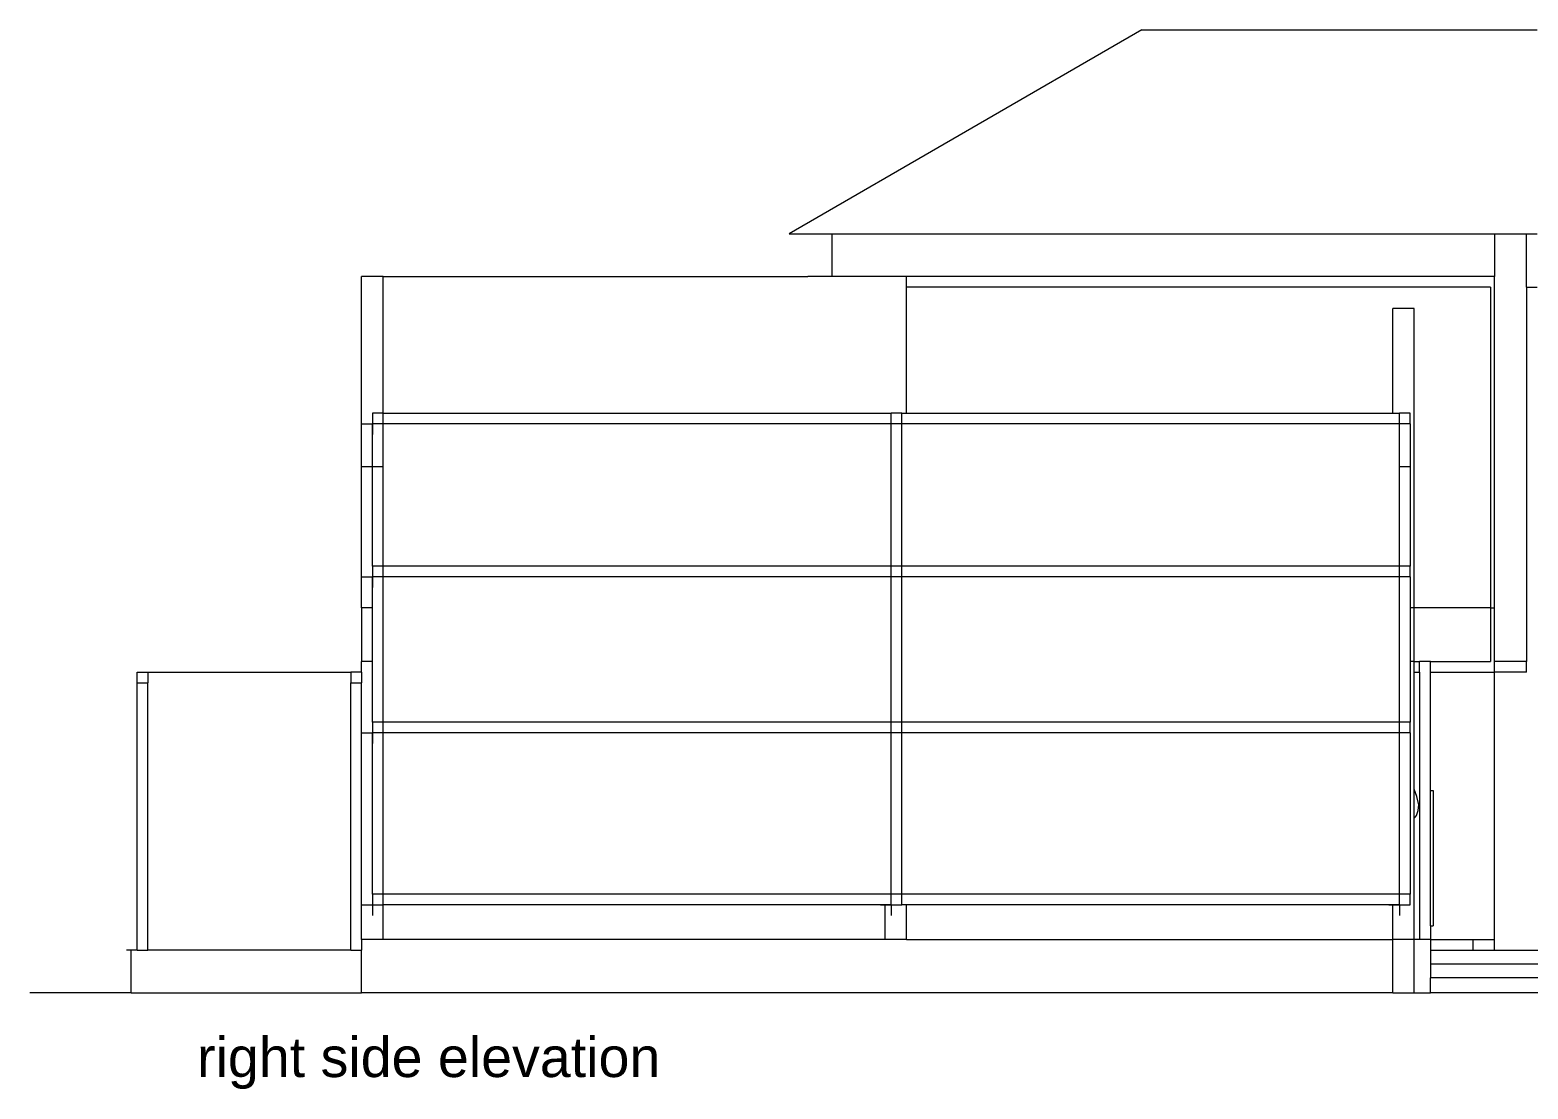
# Model space of a CAD drawing. Header units: metres. Extents: x 6.9 to 88.2, y -7.2 to 15.9.
# Drawn here: x 64.68 to 78.7, y -6.5 to 3.41 of the extents above; entities that cross this region are included whole.
import ezdxf

# ---------------------------------------------------------------- set-up
doc = ezdxf.new("R2010")
doc.units = ezdxf.units.M
doc.layers.get('0').update_dxf_attribs({"lineweight": 9})

# ---------------------------------------------------------------- blocks, each defined once
blk = doc.blocks.new('rights')
for p, q in [((75.083, 3.407), (71.783, 1.502)), ((75.083, 3.407), (78.783, 3.407)), ((71.783, 1.502), (72.183, 1.502)), ((72.183, 1.502), (72.183, 1.233)), ((72.183, 1.502), (78.383, 1.502)), ((78.383, 1.502), (78.383, 1.102)), ((78.383, 1.502), (78.683, 1.502)), ((78.683, 1.502), (78.783, 1.502)), ((78.683, 1.002), (78.683, 1.502)), ((72.183, 1.233), (72.183, 1.102)), ((67.984, 1.102), (67.784, 1.102)), ((67.784, -1.998), (67.784, 1.102)), ((67.984, -0.176), (67.984, 1.102)), ((67.984, 1.102), (71.957, 1.102)), ((72.183, 1.102), (71.957, 1.102)), ((72.683, 1.102), (72.183, 1.102)), ((72.883, 1.102), (72.683, 1.102)), ((72.883, 1.002), (72.883, 1.102)), ((78.383, 1.102), (72.883, 1.102)), ((78.346, 1.002), (72.883, 1.002)), ((72.883, -0.176), (72.883, 1.002)), ((78.346, 1.002), (78.346, -1.998)), ((78.383, -1.998), (78.383, 1.102)), ((78.683, 1.002), (78.783, 1.002)), ((78.683, 1.002), (78.683, -2.498)), ((77.433, -0.176), (77.433, 0.802)), ((77.633, 0.802), (77.433, 0.802)), ((77.633, -1.998), (77.633, 0.802)), ((67.784, -0.276), (67.884, -0.276)), ((67.884, -0.176), (67.884, -0.276)), ((67.984, -0.176), (67.884, -0.176)), ((67.884, -0.176), (67.884, -0.276)), ((67.984, -0.276), (67.884, -0.276)), ((67.884, -1.608), (67.884, -0.276)), ((67.884, -0.276), (67.884, -0.376)), ((67.984, -0.276), (67.984, -0.176)), ((67.984, -0.176), (72.683, -0.176)), ((72.739, -0.276), (67.984, -0.276)), ((67.984, -1.608), (67.984, -0.276)), ((72.683, -0.176), (72.739, -0.176)), ((72.839, -0.176), (72.739, -0.176)), ((72.739, -0.276), (72.739, -0.176)), ((72.839, -0.276), (72.739, -0.276)), ((72.739, -1.608), (72.739, -0.276)), ((72.839, -0.176), (72.883, -0.176)), ((72.839, -0.276), (72.839, -0.176)), ((77.495, -0.276), (72.839, -0.276)), ((72.839, -1.608), (72.839, -0.276)), ((72.883, -0.176), (77.433, -0.176)), ((77.433, -0.176), (77.495, -0.176)), ((77.595, -0.176), (77.495, -0.176)), ((77.495, -0.276), (77.495, -0.176)), ((77.595, -0.276), (77.495, -0.276)), ((77.495, -1.608), (77.495, -0.276)), ((77.595, -0.276), (77.595, -0.176)), ((77.595, -0.276), (77.595, -1.608)), ((67.784, -0.676), (67.884, -0.676)), ((67.884, -0.676), (67.984, -0.676)), ((77.495, -0.676), (77.595, -0.676)), ((67.884, -1.608), (67.884, -1.708)), ((67.984, -1.608), (67.884, -1.608)), ((67.884, -1.608), (67.884, -1.708)), ((72.739, -1.608), (67.984, -1.608)), ((67.984, -1.708), (67.984, -1.608)), ((72.839, -1.608), (72.739, -1.608)), ((72.739, -1.708), (72.739, -1.608)), ((77.495, -1.608), (72.839, -1.608)), ((72.839, -1.708), (72.839, -1.608)), ((77.595, -1.608), (77.495, -1.608)), ((77.495, -1.708), (77.495, -1.608)), ((77.595, -1.708), (77.595, -1.608)), ((67.784, -1.708), (67.884, -1.708)), ((67.984, -1.708), (67.884, -1.708)), ((67.884, -1.998), (67.884, -1.708)), ((67.884, -1.708), (67.884, -1.808)), ((72.739, -1.708), (67.984, -1.708)), ((67.984, -3.067), (67.984, -1.708)), ((72.839, -1.708), (72.739, -1.708)), ((72.739, -3.067), (72.739, -1.708)), ((77.495, -1.708), (72.839, -1.708)), ((72.839, -3.067), (72.839, -1.708)), ((77.595, -1.708), (77.495, -1.708)), ((77.495, -3.067), (77.495, -1.708)), ((77.595, -1.708), (77.595, -1.998)), ((67.884, -1.998), (67.784, -1.998)), ((67.784, -1.998), (67.784, -2.498)), ((67.884, -2.498), (67.884, -1.998)), ((77.633, -1.998), (77.595, -1.998)), ((77.595, -1.998), (77.595, -2.498)), ((78.346, -1.998), (77.633, -1.998)), ((77.633, -2.498), (77.633, -1.998)), ((78.346, -1.998), (78.383, -1.998)), ((78.346, -1.998), (78.346, -2.498)), ((78.383, -2.498), (78.383, -1.998)), ((67.884, -2.498), (67.784, -2.498)), ((67.784, -2.598), (67.784, -2.498)), ((67.884, -3.067), (67.884, -2.498)), ((77.633, -2.498), (77.595, -2.498)), ((77.595, -2.498), (77.595, -3.067)), ((77.633, -2.498), (77.683, -2.498)), ((77.633, -2.598), (77.633, -2.498)), ((77.783, -2.498), (77.683, -2.498)), ((77.683, -2.598), (77.683, -2.498)), ((77.783, -2.498), (78.346, -2.498)), ((77.783, -2.598), (77.783, -2.498)), ((78.383, -2.598), (78.383, -2.498)), ((78.683, -2.498), (78.383, -2.498)), ((78.683, -2.598), (78.683, -2.498)), ((65.684, -2.698), (65.684, -2.598)), ((65.684, -2.598), (65.784, -2.598)), ((65.784, -2.598), (67.684, -2.598)), ((65.784, -2.598), (65.784, -2.698)), ((67.784, -2.598), (67.684, -2.598)), ((67.684, -2.598), (67.684, -2.698)), ((67.784, -2.598), (67.784, -2.698)), ((77.633, -2.598), (77.683, -2.598)), ((77.633, -3.695), (77.633, -2.598)), ((77.683, -2.598), (77.683, -5.098)), ((77.783, -2.598), (78.383, -2.598)), ((77.783, -3.707), (77.783, -2.598)), ((78.683, -2.598), (78.383, -2.598)), ((78.383, -5.098), (78.383, -2.598)), ((65.684, -2.698), (65.784, -2.698)), ((65.684, -5.198), (65.684, -2.698)), ((65.784, -5.198), (65.784, -2.698)), ((67.684, -2.698), (67.784, -2.698)), ((67.684, -5.198), (67.684, -2.698)), ((67.784, -5.098), (67.784, -2.698)), ((67.884, -3.067), (67.884, -3.167)), ((67.984, -3.067), (67.884, -3.067)), ((67.884, -3.067), (67.884, -3.167)), ((72.739, -3.067), (67.984, -3.067)), ((67.984, -3.167), (67.984, -3.067)), ((72.739, -3.167), (72.739, -3.067)), ((72.839, -3.067), (72.739, -3.067)), ((72.839, -3.167), (72.839, -3.067)), ((77.495, -3.067), (72.839, -3.067)), ((77.595, -3.067), (77.495, -3.067)), ((77.495, -3.167), (77.495, -3.067)), ((77.595, -3.167), (77.595, -3.067)), ((67.784, -3.167), (67.884, -3.167)), ((67.984, -3.167), (67.884, -3.167)), ((67.884, -4.676), (67.884, -3.167)), ((67.884, -3.167), (67.884, -3.267)), ((72.739, -3.167), (67.984, -3.167)), ((67.984, -4.676), (67.984, -3.167)), ((72.739, -4.676), (72.739, -3.167)), ((72.839, -3.167), (72.739, -3.167)), ((72.839, -4.676), (72.839, -3.167)), ((77.495, -3.167), (72.839, -3.167)), ((77.495, -4.676), (77.495, -3.167)), ((77.595, -3.167), (77.495, -3.167)), ((77.595, -3.167), (77.595, -4.676)), ((77.655, -3.761), (77.633, -3.695)), ((77.633, -3.965), (77.633, -3.695)), ((77.674, -3.839), (77.655, -3.761)), ((77.783, -4.973), (77.783, -3.707)), ((77.783, -3.707), (77.808, -3.707)), ((77.808, -3.707), (77.808, -4.973)), ((77.653, -3.94), (77.669, -3.893)), ((77.669, -3.893), (77.674, -3.839)), ((77.633, -3.965), (77.634, -3.962)), ((77.633, -5.098), (77.633, -3.965)), ((77.634, -3.962), (77.644, -3.951)), ((77.644, -3.951), (77.653, -3.94)), ((67.884, -4.676), (67.884, -4.776)), ((67.984, -4.676), (67.884, -4.676)), ((67.884, -4.676), (67.884, -4.776)), ((67.984, -4.776), (67.984, -4.676)), ((72.739, -4.676), (67.984, -4.676)), ((72.739, -4.776), (72.739, -4.676)), ((72.839, -4.676), (72.739, -4.676)), ((72.839, -4.776), (72.839, -4.676)), ((77.495, -4.676), (72.839, -4.676)), ((77.495, -4.776), (77.495, -4.676)), ((77.595, -4.676), (77.495, -4.676)), ((77.595, -4.776), (77.595, -4.676)), ((67.784, -4.776), (67.884, -4.776)), ((67.884, -4.776), (67.984, -4.776)), ((67.884, -4.776), (67.884, -4.876)), ((67.884, -4.776), (67.984, -4.776)), ((67.984, -5.098), (67.984, -4.776)), ((72.683, -4.776), (67.984, -4.776)), ((72.639, -4.776), (72.739, -4.776)), ((72.683, -5.098), (72.683, -4.776)), ((72.739, -4.776), (72.683, -4.776)), ((72.739, -4.776), (72.839, -4.776)), ((72.739, -4.776), (72.739, -4.876)), ((72.739, -4.776), (72.839, -4.776)), ((72.883, -4.776), (72.839, -4.776)), ((72.883, -5.098), (72.883, -4.776)), ((77.433, -4.776), (72.883, -4.776)), ((77.395, -4.776), (77.495, -4.776)), ((77.433, -5.098), (77.433, -4.776)), ((77.495, -4.776), (77.433, -4.776)), ((77.495, -4.776), (77.595, -4.776)), ((77.495, -4.776), (77.495, -4.876)), ((77.495, -4.776), (77.595, -4.776)), ((77.783, -4.973), (77.783, -5.098)), ((77.783, -4.973), (77.808, -4.973)), ((67.984, -5.098), (67.784, -5.098)), ((67.784, -5.098), (67.784, -5.198)), ((72.683, -5.098), (67.984, -5.098)), ((72.883, -5.098), (72.683, -5.098)), ((72.883, -5.098), (77.433, -5.098)), ((77.433, -5.598), (77.433, -5.098)), ((77.633, -5.098), (77.433, -5.098)), ((77.633, -5.598), (77.633, -5.098)), ((77.683, -5.098), (77.633, -5.098)), ((77.783, -5.098), (77.683, -5.098)), ((77.783, -5.098), (78.183, -5.098)), ((77.783, -5.098), (77.783, -5.198)), ((78.183, -5.198), (78.183, -5.098)), ((78.183, -5.098), (78.383, -5.098)), ((78.383, -5.198), (78.383, -5.098)), ((65.684, -5.198), (65.584, -5.198)), ((65.684, -5.198), (65.584, -5.198)), ((65.684, -5.198), (65.584, -5.198)), ((65.684, -5.198), (65.584, -5.198)), ((65.684, -5.198), (65.584, -5.198)), ((65.628, -5.598), (65.628, -5.198)), ((65.684, -5.198), (65.628, -5.198)), ((65.684, -5.198), (65.784, -5.198)), ((67.684, -5.198), (65.784, -5.198)), ((67.684, -5.198), (67.584, -5.198)), ((67.684, -5.198), (67.584, -5.198)), ((67.684, -5.198), (67.584, -5.198)), ((67.684, -5.198), (67.584, -5.198)), ((67.684, -5.198), (67.584, -5.198)), ((67.684, -5.198), (67.784, -5.198)), ((67.784, -5.598), (67.784, -5.198)), ((77.783, -5.198), (78.183, -5.198)), ((77.783, -5.198), (77.783, -5.328)), ((78.183, -5.198), (78.383, -5.198)), ((78.383, -5.198), (78.79, -5.198)), ((77.783, -5.328), (79.346, -5.328)), ((77.783, -5.328), (77.783, -5.458)), ((77.783, -5.598), (77.783, -5.458)), ((79.346, -5.458), (77.783, -5.458)), ((65.628, -5.598), (64.68, -5.598)), ((65.628, -5.598), (67.784, -5.598)), ((77.433, -5.598), (67.784, -5.598)), ((77.433, -5.598), (77.633, -5.598)), ((77.633, -5.598), (77.783, -5.598)), ((81.346, -5.598), (77.783, -5.598))]:
    blk.add_line(p, q)

msp = doc.modelspace()

# ---------------------------------------------------------------- block references
msp.add_blockref('rights', (0, 0))

# ---------------------------------------------------------------- texts
at = {"insert": (66.244, -6.014), "char_height": 0.37214, "width": 8.98051, "attachment_point": 1}
msp.add_mtext('{\\fArial|b0|i0|c0|p34;right side elevation}', dxfattribs=at)

doc.saveas('drawing.dxf')
